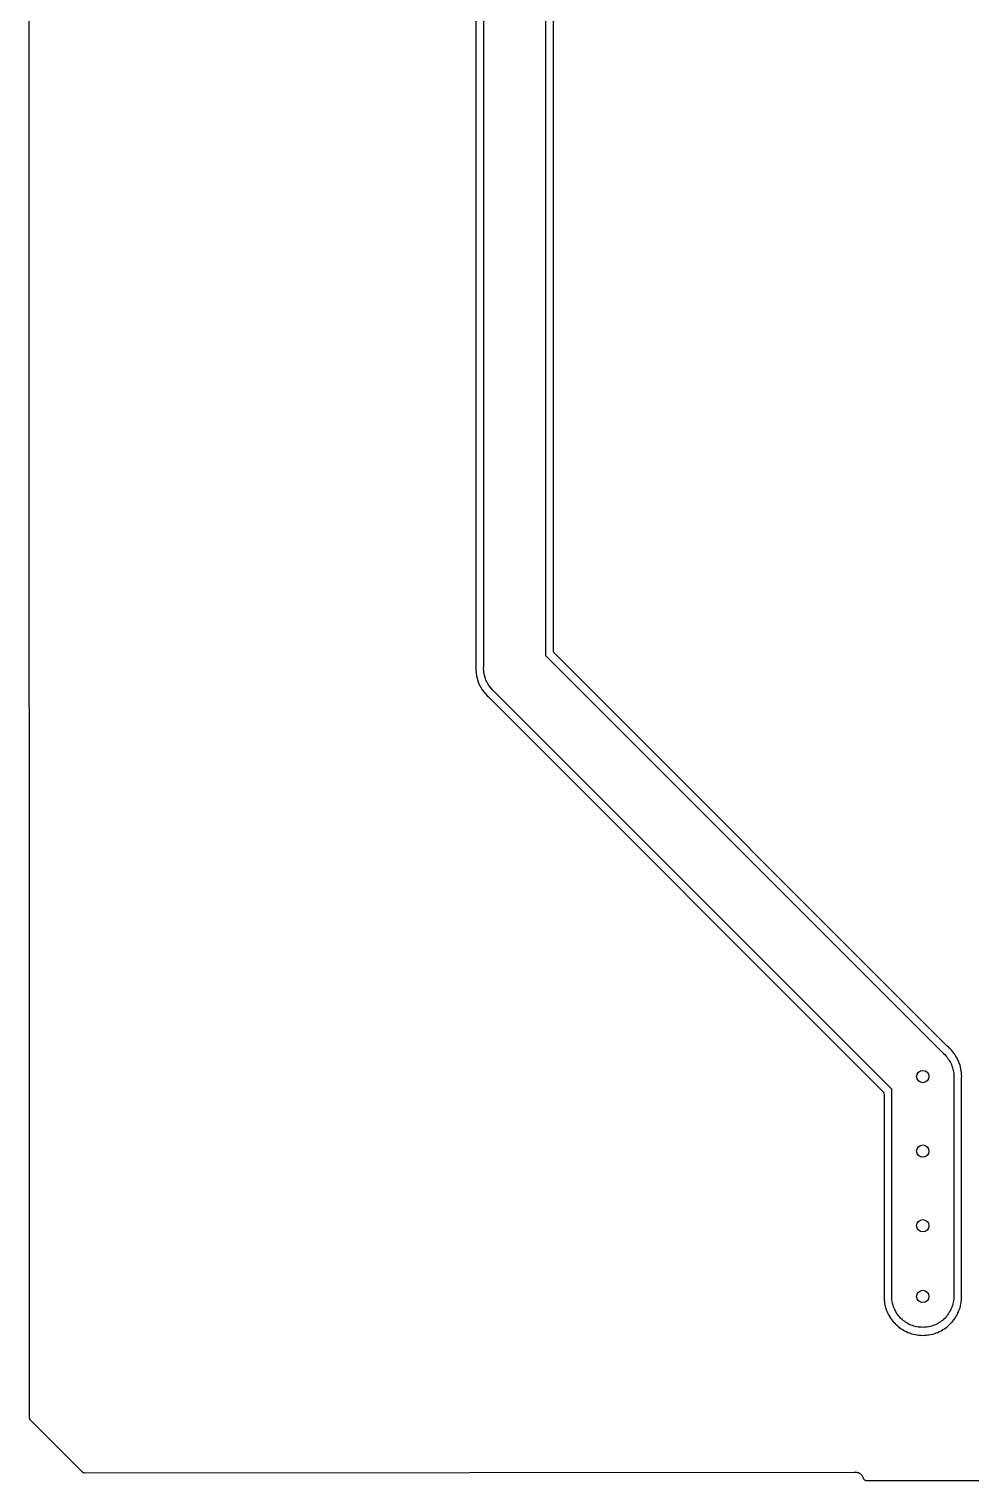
# Model space of a CAD drawing. Extents: x 49 to 143, y -149 to -38.
# Drawn here: x 49.44 to 79.92, y -149.22 to -102.27 of the extents above; entities that cross this region are included whole.
import ezdxf

# ---------------------------------------------------------------- set-up
doc = ezdxf.new("R2010")
doc.units = 0
doc.layers.add('BLACK', color=7, linetype='CONTINUOUS')

msp = doc.modelspace()

# ---------------------------------------------------------------- linework, layer by layer
at = {"layer": 'BLACK', "linetype": 'CONTINUOUS'}
for p, q in [((49.4534, -147.177), (49.4368, -77.851)), ((63.897, -77.9188), (63.897, -122.868)), ((64.151, -122.887), (64.151, -77.9001)), ((66.151, -78.2652), (66.151, -122.522)), ((66.405, -122.364), (66.405, -78.423)), ((66.151, -122.522), (78.9965, -135.367)), ((66.4061, -122.376), (66.405, -122.364)), ((66.4072, -122.387), (66.4061, -122.376)), ((66.4074, -122.388), (66.4072, -122.387)), ((66.4074, -122.389), (66.4074, -122.388)), ((66.4108, -122.4), (66.4074, -122.389)), ((66.4141, -122.411), (66.4108, -122.4)), ((66.4144, -122.412), (66.4141, -122.411)), ((66.4146, -122.412), (66.4144, -122.412)), ((66.4201, -122.423), (66.4146, -122.412)), ((66.4255, -122.433), (66.4201, -122.423)), ((66.4259, -122.434), (66.4255, -122.433)), ((66.4262, -122.434), (66.4259, -122.434)), ((66.4336, -122.443), (66.4262, -122.434)), ((66.441, -122.453), (66.4336, -122.443)), ((66.4419, -122.453), (66.441, -122.453)), ((66.4422, -122.454), (66.4419, -122.453)), ((66.4419, -122.453), (66.4419, -122.453)), ((66.4419, -122.453), (66.4419, -122.453)), ((79.1495, -135.161), (66.4422, -122.454)), ((63.8964, -122.881), (63.8909, -122.936)), ((63.8909, -122.936), (63.8964, -122.991)), ((63.897, -122.87), (63.8964, -122.875)), ((63.8964, -122.875), (63.8964, -122.881)), ((63.8964, -122.991), (63.8964, -122.992)), ((63.8964, -122.992), (63.9151, -123.182)), ((63.897, -122.868), (63.897, -122.87)), ((64.1462, -122.936), (64.151, -122.887)), ((64.1655, -123.132), (64.1462, -122.936)), ((63.9151, -123.182), (63.9868, -123.418)), ((63.9868, -123.418), (64.1033, -123.636)), ((64.2062, -123.266), (64.1655, -123.132)), ((64.2227, -123.321), (64.2062, -123.266)), ((64.3155, -123.494), (64.2227, -123.321)), ((64.4405, -123.647), (64.3155, -123.494)), ((64.1033, -123.636), (64.26, -123.827)), ((64.26, -123.827), (64.303, -123.862)), ((64.303, -123.862), (64.3044, -123.863)), ((64.3044, -123.863), (64.3081, -123.867)), ((64.3081, -123.867), (64.3123, -123.871)), ((64.3123, -123.871), (77.0678, -136.626)), ((64.4786, -123.678), (64.4405, -123.647)), ((77.359, -136.558), (64.4786, -123.678)), ((79.1977, -135.209), (79.1495, -135.161)), ((79.1495, -135.161), (79.1495, -135.161)), ((79.2019, -135.213), (79.1977, -135.209)), ((79.2056, -135.217), (79.2019, -135.213)), ((79.207, -135.218), (79.2056, -135.217)), ((79.25, -135.253), (79.207, -135.218)), ((78.9965, -135.367), (79.0314, -135.402)), ((79.0314, -135.402), (79.0695, -135.433)), ((79.0695, -135.433), (79.1008, -135.472)), ((79.1008, -135.472), (79.1358, -135.507)), ((79.1358, -135.507), (79.1632, -135.548)), ((79.1632, -135.548), (79.1945, -135.586)), ((79.1945, -135.586), (79.2177, -135.629)), ((79.2177, -135.629), (79.2452, -135.67)), ((79.2452, -135.67), (79.2641, -135.716)), ((79.2853, -135.296), (79.25, -135.253)), ((79.2891, -135.3), (79.2853, -135.296)), ((79.2924, -135.304), (79.2891, -135.3)), ((79.2937, -135.305), (79.2924, -135.304)), ((79.3331, -135.345), (79.2937, -135.305)), ((79.364, -135.391), (79.3331, -135.345)), ((79.3674, -135.395), (79.364, -135.391)), ((79.3703, -135.4), (79.3674, -135.395)), ((79.3714, -135.401), (79.3703, -135.4)), ((79.4067, -135.444), (79.3714, -135.401)), ((79.4329, -135.493), (79.4067, -135.444)), ((79.4359, -135.497), (79.4329, -135.493)), ((79.4384, -135.502), (79.4359, -135.497)), ((79.4393, -135.504), (79.4384, -135.502)), ((79.4703, -135.55), (79.4393, -135.504)), ((79.4916, -135.601), (79.4703, -135.55)), ((79.4941, -135.606), (79.4916, -135.601)), ((79.4961, -135.611), (79.4941, -135.606)), ((79.4969, -135.613), (79.4961, -135.611)), ((79.5232, -135.662), (79.4969, -135.613)), ((79.5393, -135.715), (79.5232, -135.662)), ((79.2641, -135.716), (79.2873, -135.759)), ((79.2873, -135.759), (79.3017, -135.807)), ((79.3017, -135.807), (79.3206, -135.852)), ((79.3206, -135.852), (79.3302, -135.901)), ((79.3302, -135.901), (79.3445, -135.948)), ((79.3445, -135.948), (79.3494, -135.997)), ((79.3494, -135.997), (79.359, -136.046)), ((79.359, -136.046), (79.359, -136.095)), ((79.359, -136.095), (79.3638, -136.144)), ((79.3638, -136.144), (79.359, -136.193)), ((79.5413, -135.72), (79.5393, -135.715)), ((79.5428, -135.725), (79.5413, -135.72)), ((79.5435, -135.727), (79.5428, -135.725)), ((79.5648, -135.778), (79.5435, -135.727)), ((79.5757, -135.833), (79.5648, -135.778)), ((79.5772, -135.838), (79.5757, -135.833)), ((79.5782, -135.843), (79.5772, -135.838)), ((79.5787, -135.845), (79.5782, -135.843)), ((79.5949, -135.898), (79.5787, -135.845)), ((79.6003, -135.954), (79.5949, -135.898)), ((79.6013, -135.959), (79.6003, -135.954)), ((79.6018, -135.964), (79.6013, -135.959)), ((79.6021, -135.966), (79.6018, -135.964)), ((79.613, -136.02), (79.6021, -135.966)), ((79.613, -136.076), (79.613, -136.02)), ((79.6135, -136.082), (79.613, -136.076)), ((79.6135, -136.087), (79.6135, -136.082)), ((79.6136, -136.089), (79.6135, -136.087)), ((79.6191, -136.144), (79.6136, -136.089)), ((79.6136, -136.199), (79.6191, -136.144)), ((77.0678, -136.626), (77.0681, -136.627)), ((77.0681, -136.627), (77.0681, -136.627)), ((77.0681, -136.627), (77.0681, -136.627)), ((77.0681, -136.627), (77.069, -136.627)), ((77.069, -136.627), (77.0764, -136.637)), ((77.0764, -136.637), (77.0838, -136.646)), ((77.0838, -136.646), (77.0841, -136.646)), ((77.0841, -136.646), (77.0845, -136.647)), ((77.0845, -136.647), (77.0899, -136.657)), ((77.359, -143.158), (77.359, -136.558)), ((79.359, -136.193), (79.359, -136.242)), ((79.359, -136.242), (79.359, -136.243)), ((79.359, -136.243), (79.359, -138.458)), ((79.613, -136.21), (79.6136, -136.205)), ((79.613, -136.212), (79.613, -136.21)), ((79.613, -136.279), (79.613, -136.212)), ((79.613, -136.28), (79.613, -136.279)), ((79.613, -138.421), (79.613, -136.28)), ((79.613, -136.28), (79.613, -136.28)), ((79.613, -136.28), (79.613, -136.28)), ((79.613, -136.28), (79.613, -136.28)), ((79.6136, -136.205), (79.6136, -136.199)), ((77.0899, -136.657), (77.0954, -136.668)), ((77.0954, -136.668), (77.0956, -136.668)), ((77.0956, -136.668), (77.0959, -136.669)), ((77.0959, -136.669), (77.0992, -136.68)), ((77.0992, -136.68), (77.1026, -136.691)), ((77.1026, -136.691), (77.1026, -136.692)), ((77.1026, -136.692), (77.1028, -136.693)), ((77.1028, -136.693), (77.1039, -136.704)), ((77.1039, -136.704), (77.105, -136.716)), ((77.105, -136.716), (77.105, -143.12)), ((79.359, -138.458), (79.359, -138.459)), ((79.359, -138.459), (79.359, -138.655)), ((79.613, -138.692), (79.613, -138.421)), ((79.613, -138.421), (79.613, -138.421)), ((79.359, -138.655), (79.359, -138.656)), ((79.359, -138.656), (79.359, -143.354)), ((79.613, -138.693), (79.613, -138.692)), ((79.613, -143.38), (79.613, -138.693)), ((79.613, -138.693), (79.613, -138.693)), ((79.613, -138.693), (79.613, -138.693)), ((79.613, -138.693), (79.613, -138.693)), ((77.105, -143.12), (77.105, -143.38)), ((77.359, -143.354), (77.359, -143.158)), ((77.105, -143.38), (77.1159, -143.434)), ((77.1159, -143.434), (77.1162, -143.436)), ((77.1162, -143.436), (77.1166, -143.441)), ((77.1166, -143.441), (77.1177, -143.446)), ((77.1177, -143.446), (77.1231, -143.502)), ((77.1231, -143.502), (77.1393, -143.555)), ((77.1393, -143.555), (77.1398, -143.557)), ((77.1398, -143.557), (77.1408, -143.562)), ((77.1408, -143.562), (77.1423, -143.567)), ((77.1423, -143.567), (77.1532, -143.622)), ((77.1532, -143.622), (77.1745, -143.673)), ((77.1745, -143.673), (77.1752, -143.675)), ((77.1752, -143.675), (77.1766, -143.68)), ((77.1766, -143.68), (77.1787, -143.685)), ((77.1787, -143.685), (77.1948, -143.738)), ((77.3686, -143.403), (77.359, -143.354)), ((77.3735, -143.452), (77.3686, -143.403)), ((77.3878, -143.499), (77.3735, -143.452)), ((77.3974, -143.548), (77.3878, -143.499)), ((77.4163, -143.593), (77.3974, -143.548)), ((77.4307, -143.641), (77.4163, -143.593)), ((77.4539, -143.684), (77.4307, -143.641)), ((77.4728, -143.73), (77.4539, -143.684)), ((79.2641, -143.684), (79.2452, -143.73)), ((79.2873, -143.641), (79.2641, -143.684)), ((79.3017, -143.593), (79.2873, -143.641)), ((79.3206, -143.548), (79.3017, -143.593)), ((79.3302, -143.499), (79.3206, -143.548)), ((79.3445, -143.452), (79.3302, -143.499)), ((79.3494, -143.403), (79.3445, -143.452)), ((79.359, -143.354), (79.3494, -143.403)), ((79.5232, -143.738), (79.5393, -143.685)), ((79.5393, -143.685), (79.5398, -143.683)), ((79.5398, -143.683), (79.5419, -143.678)), ((79.5419, -143.678), (79.5435, -143.673)), ((79.5435, -143.673), (79.5648, -143.622)), ((79.5648, -143.622), (79.5757, -143.567)), ((79.5757, -143.567), (79.576, -143.565)), ((79.576, -143.565), (79.5777, -143.56)), ((79.5777, -143.56), (79.5787, -143.555)), ((79.5787, -143.555), (79.5949, -143.502)), ((79.5949, -143.502), (79.6003, -143.446)), ((79.6003, -143.446), (79.6005, -143.445)), ((79.6005, -143.445), (79.6016, -143.439)), ((79.6016, -143.439), (79.6021, -143.434)), ((79.6021, -143.434), (79.613, -143.38)), ((77.1948, -143.738), (77.2211, -143.787)), ((77.2211, -143.787), (77.2219, -143.789)), ((77.2219, -143.789), (77.2239, -143.794)), ((77.2239, -143.794), (77.2264, -143.799)), ((77.2264, -143.799), (77.2477, -143.85)), ((77.2477, -143.85), (77.2786, -143.896)), ((77.2786, -143.896), (77.2796, -143.898)), ((77.2796, -143.898), (77.2821, -143.903)), ((77.2821, -143.903), (77.2851, -143.907)), ((77.2851, -143.907), (77.3113, -143.956)), ((77.3113, -143.956), (77.3466, -143.999)), ((77.3466, -143.999), (77.3477, -144)), ((77.3477, -144), (77.3506, -144.005)), ((77.3506, -144.005), (77.354, -144.009)), ((77.354, -144.009), (77.385, -144.055)), ((77.385, -144.055), (77.4243, -144.095)), ((77.4243, -144.095), (77.4256, -144.096)), ((77.4256, -144.096), (77.4289, -144.1)), ((77.4289, -144.1), (77.4327, -144.104)), ((77.4327, -144.104), (77.468, -144.147)), ((77.468, -144.147), (77.511, -144.182)), ((77.5002, -143.771), (77.4728, -143.73)), ((77.5235, -143.814), (77.5002, -143.771)), ((77.5548, -143.852), (77.5235, -143.814)), ((77.5822, -143.893), (77.5548, -143.852)), ((77.6172, -143.928), (77.5822, -143.893)), ((77.6485, -143.967), (77.6172, -143.928)), ((77.6866, -143.998), (77.6485, -143.967)), ((77.7215, -144.033), (77.6866, -143.998)), ((77.7626, -144.06), (77.7215, -144.033)), ((77.8007, -144.091), (77.7626, -144.06)), ((77.8443, -144.115), (77.8007, -144.091)), ((77.8853, -144.142), (77.8443, -144.115)), ((77.9309, -144.161), (77.8853, -144.142)), ((77.9745, -144.184), (77.9309, -144.161)), ((78.7871, -144.161), (78.7435, -144.184)), ((78.8327, -144.142), (78.7871, -144.161)), ((78.8737, -144.115), (78.8327, -144.142)), ((78.9173, -144.091), (78.8737, -144.115)), ((78.9554, -144.06), (78.9173, -144.091)), ((78.9965, -144.033), (78.9554, -144.06)), ((79.0314, -143.998), (78.9965, -144.033)), ((79.0695, -143.967), (79.0314, -143.998)), ((79.1008, -143.928), (79.0695, -143.967)), ((79.1358, -143.893), (79.1008, -143.928)), ((79.1632, -143.852), (79.1358, -143.893)), ((79.1945, -143.814), (79.1632, -143.852)), ((79.2178, -143.771), (79.1945, -143.814)), ((79.207, -144.182), (79.25, -144.147)), ((79.2452, -143.73), (79.2178, -143.771)), ((79.25, -144.147), (79.2853, -144.104)), ((79.2853, -144.104), (79.2864, -144.103)), ((79.2864, -144.103), (79.2903, -144.099)), ((79.2903, -144.099), (79.2937, -144.095)), ((79.2937, -144.095), (79.333, -144.055)), ((79.333, -144.055), (79.364, -144.009)), ((79.364, -144.009), (79.365, -144.008)), ((79.365, -144.008), (79.3684, -144.004)), ((79.3684, -144.004), (79.3714, -143.999)), ((79.3714, -143.999), (79.4067, -143.956)), ((79.4067, -143.956), (79.4329, -143.907)), ((79.4329, -143.907), (79.4338, -143.905)), ((79.4338, -143.905), (79.4368, -143.901)), ((79.4368, -143.901), (79.4394, -143.896)), ((79.4394, -143.896), (79.4703, -143.85)), ((79.4703, -143.85), (79.4916, -143.799)), ((79.4916, -143.799), (79.4923, -143.797)), ((79.4923, -143.797), (79.4949, -143.792)), ((79.4949, -143.792), (79.4969, -143.787)), ((79.4969, -143.787), (79.5232, -143.738)), ((77.511, -144.182), (77.5124, -144.183)), ((77.5124, -144.183), (77.5161, -144.187)), ((77.5161, -144.187), (77.5203, -144.191)), ((77.5203, -144.191), (77.5596, -144.23)), ((77.5596, -144.23), (77.6059, -144.261)), ((77.6059, -144.261), (77.6074, -144.262)), ((77.6074, -144.262), (77.6115, -144.265)), ((77.6115, -144.265), (77.6159, -144.268)), ((77.6159, -144.268), (77.6589, -144.304)), ((77.6589, -144.304), (77.708, -144.33)), ((77.708, -144.33), (77.7096, -144.331)), ((77.7096, -144.331), (77.714, -144.334)), ((77.714, -144.334), (77.7187, -144.336)), ((77.7187, -144.336), (77.765, -144.367)), ((77.765, -144.367), (77.8164, -144.389)), ((77.8164, -144.389), (77.8181, -144.389)), ((77.8181, -144.389), (77.8228, -144.392)), ((77.8228, -144.392), (77.8277, -144.394)), ((77.8277, -144.394), (77.8768, -144.42)), ((77.8768, -144.42), (77.9301, -144.436)), ((77.9301, -144.436), (77.9318, -144.437)), ((77.9318, -144.437), (77.9367, -144.439)), ((77.9367, -144.439), (77.9418, -144.441)), ((77.9418, -144.441), (77.9932, -144.462)), ((78.0217, -144.199), (77.9745, -144.184)), ((77.9932, -144.462), (78.0478, -144.473)), ((78.0673, -144.218), (78.0217, -144.199)), ((78.0478, -144.473), (78.0496, -144.473)), ((78.0496, -144.473), (78.0547, -144.475)), ((78.0547, -144.475), (78.0599, -144.476)), ((78.0599, -144.476), (78.1132, -144.492)), ((78.1157, -144.227), (78.0673, -144.218)), ((78.1132, -144.492), (78.1686, -144.497)), ((78.163, -144.242), (78.1157, -144.227)), ((78.2121, -144.246), (78.163, -144.242)), ((78.1686, -144.497), (78.1703, -144.497)), ((78.1703, -144.497), (78.1756, -144.499)), ((78.1756, -144.499), (78.1809, -144.499)), ((78.1809, -144.499), (78.2355, -144.51)), ((78.2605, -144.256), (78.2121, -144.246)), ((78.2355, -144.51), (78.2912, -144.51)), ((78.3099, -144.256), (78.2605, -144.256)), ((78.2912, -144.51), (78.2929, -144.51)), ((78.2929, -144.51), (78.2983, -144.511)), ((78.2983, -144.511), (78.3036, -144.511)), ((78.3036, -144.511), (78.359, -144.516)), ((78.359, -144.261), (78.3099, -144.256)), ((78.4081, -144.256), (78.359, -144.261)), ((78.359, -144.516), (78.4144, -144.511)), ((78.4575, -144.256), (78.4081, -144.256)), ((78.4144, -144.511), (78.4162, -144.51)), ((78.4162, -144.51), (78.4215, -144.511)), ((78.4215, -144.511), (78.4268, -144.51)), ((78.4268, -144.51), (78.4825, -144.51)), ((78.5059, -144.246), (78.4575, -144.256)), ((78.4825, -144.51), (78.5371, -144.499)), ((78.555, -144.242), (78.5059, -144.246)), ((78.5371, -144.499), (78.5388, -144.499)), ((78.5388, -144.499), (78.5442, -144.498)), ((78.5442, -144.498), (78.5494, -144.497)), ((78.5494, -144.497), (78.6048, -144.492)), ((78.6023, -144.227), (78.555, -144.242)), ((78.6507, -144.218), (78.6023, -144.227)), ((78.6048, -144.492), (78.6581, -144.476)), ((78.6963, -144.199), (78.6507, -144.218)), ((78.6581, -144.476), (78.6598, -144.475)), ((78.6598, -144.475), (78.6651, -144.474)), ((78.6651, -144.474), (78.6702, -144.473)), ((78.6702, -144.473), (78.7248, -144.462)), ((78.7435, -144.184), (78.6963, -144.199)), ((78.7248, -144.462), (78.7762, -144.441)), ((78.7762, -144.441), (78.7779, -144.44)), ((78.7779, -144.44), (78.783, -144.438)), ((78.783, -144.438), (78.7879, -144.436)), ((78.7879, -144.436), (78.8412, -144.42)), ((78.8412, -144.42), (78.8903, -144.394)), ((78.8903, -144.394), (78.8919, -144.393)), ((78.8919, -144.393), (78.8968, -144.391)), ((78.8968, -144.391), (78.9016, -144.389)), ((78.9016, -144.389), (78.953, -144.367)), ((78.953, -144.367), (78.9993, -144.336)), ((78.9993, -144.336), (79.0008, -144.335)), ((79.0008, -144.335), (79.0055, -144.333)), ((79.0055, -144.333), (79.01, -144.33)), ((79.01, -144.33), (79.0591, -144.304)), ((79.0591, -144.304), (79.1021, -144.268)), ((79.1021, -144.268), (79.1035, -144.267)), ((79.1035, -144.267), (79.1079, -144.264)), ((79.1079, -144.264), (79.1121, -144.261)), ((79.1121, -144.261), (79.1584, -144.23)), ((79.1584, -144.23), (79.1977, -144.191)), ((79.1977, -144.191), (79.199, -144.189)), ((79.199, -144.189), (79.2032, -144.186)), ((79.2032, -144.186), (79.207, -144.182)), ((49.4545, -147.189), (49.4534, -147.177)), ((49.4555, -147.201), (49.4545, -147.189)), ((49.4557, -147.201), (49.4555, -147.201)), ((49.4558, -147.202), (49.4557, -147.201)), ((49.4592, -147.213), (49.4558, -147.202)), ((49.4624, -147.224), (49.4592, -147.213)), ((49.4628, -147.225), (49.4624, -147.224)), ((49.463, -147.226), (49.4628, -147.225)), ((49.4684, -147.236), (49.463, -147.226)), ((49.4738, -147.246), (49.4684, -147.236)), ((49.4743, -147.247), (49.4738, -147.246)), ((49.4746, -147.247), (49.4743, -147.247)), ((49.482, -147.257), (49.4746, -147.247)), ((49.4893, -147.266), (49.482, -147.257)), ((49.4902, -147.267), (49.4893, -147.266)), ((49.4903, -147.267), (49.4902, -147.267)), ((49.4906, -147.267), (49.4903, -147.267)), ((49.4903, -147.267), (49.4903, -147.267)), ((51.1576, -148.934), (49.4906, -147.267)), ((51.1667, -148.941), (51.1576, -148.934)), ((51.1758, -148.949), (51.1667, -148.941)), ((51.1763, -148.949), (51.1758, -148.949)), ((51.1768, -148.95), (51.1763, -148.949)), ((51.1871, -148.955), (51.1768, -148.95)), ((51.1975, -148.961), (51.1871, -148.955)), ((51.1981, -148.961), (51.1975, -148.961)), ((51.1986, -148.961), (51.1981, -148.961)), ((51.2098, -148.965), (51.1986, -148.961)), ((51.2211, -148.968), (51.2098, -148.965)), ((51.2217, -148.969), (51.2211, -148.968)), ((51.2223, -148.969), (51.2217, -148.969)), ((51.2339, -148.97), (51.2223, -148.969)), ((51.2458, -148.971), (51.2339, -148.97)), ((51.2469, -148.971), (51.2458, -148.971)), ((51.247, -148.971), (51.2469, -148.971)), ((51.2475, -148.971), (51.247, -148.971)), ((51.247, -148.971), (51.247, -148.971)), ((76.1546, -148.946), (51.2475, -148.971)), ((76.1598, -148.945), (76.1546, -148.946)), ((76.1651, -148.946), (76.1598, -148.945)), ((76.1669, -148.945), (76.1651, -148.946)), ((76.1746, -148.945), (76.1669, -148.945)), ((76.2025, -148.947), (76.1746, -148.945)), ((76.2026, -148.947), (76.2025, -148.947)), ((76.2025, -148.947), (76.2025, -148.947)), ((76.2292, -148.95), (76.2026, -148.947)), ((76.256, -148.958), (76.2292, -148.95)), ((76.2561, -148.958), (76.256, -148.958)), ((76.256, -148.958), (76.256, -148.958)), ((76.2818, -148.966), (76.2561, -148.958)), ((76.3065, -148.979), (76.2818, -148.966)), ((76.3067, -148.979), (76.3065, -148.979)), ((76.3065, -148.979), (76.3065, -148.979)), ((76.3302, -148.992), (76.3067, -148.979)), ((76.3516, -149.009), (76.3302, -148.992)), ((76.3517, -149.009), (76.3516, -149.009)), ((76.3516, -149.009), (76.3516, -149.009)), ((76.3727, -149.027), (76.3517, -149.009)), ((76.3904, -149.048), (76.3727, -149.027)), ((76.3905, -149.048), (76.3904, -149.048)), ((76.4076, -149.069), (76.3905, -149.048)), ((76.4209, -149.094), (76.4076, -149.069)), ((76.4336, -149.118), (76.4209, -149.094)), ((76.4209, -149.094), (76.4209, -149.094)), ((76.4209, -149.094), (76.4209, -149.094)), ((76.4388, -149.135), (76.4336, -149.118)), ((76.441, -149.14), (76.4388, -149.135)), ((76.4426, -149.146), (76.441, -149.14)), ((76.4457, -149.152), (76.4426, -149.146)), ((76.4483, -149.158), (76.4457, -149.152)), ((76.4514, -149.163), (76.4483, -149.158)), ((76.4541, -149.168), (76.4514, -149.163)), ((76.4583, -149.173), (76.4541, -149.168)), ((76.462, -149.178), (76.4583, -149.173)), ((76.466, -149.182), (76.462, -149.178)), ((76.4696, -149.187), (76.466, -149.182)), ((76.4748, -149.191), (76.4696, -149.187)), ((76.4795, -149.196), (76.4748, -149.191)), ((76.4842, -149.199), (76.4795, -149.196)), ((76.4886, -149.203), (76.4842, -149.199)), ((76.4945, -149.206), (76.4886, -149.203)), ((76.5001, -149.21), (76.4945, -149.206)), ((76.5053, -149.212), (76.5001, -149.21)), ((76.5103, -149.215), (76.5053, -149.212)), ((76.5167, -149.217), (76.5103, -149.215)), ((76.5229, -149.219), (76.5167, -149.217)), ((76.5285, -149.221), (76.5229, -149.219)), ((76.5339, -149.222), (76.5285, -149.221)), ((76.5406, -149.223), (76.5339, -149.222)), ((76.5472, -149.224), (76.5406, -149.223)), ((76.5529, -149.224), (76.5472, -149.224)), ((76.5586, -149.225), (76.5529, -149.224)), ((76.5603, -149.225), (76.5586, -149.225)), ((115.751, -149.225), (76.5603, -149.225))]:
    msp.add_line(p, q, dxfattribs=at)
at = {"layer": 'BLACK'}
for centre in [(78.359, -136.144), (78.359, -138.557), (78.359, -140.97), (78.359, -143.256)]:
    msp.add_circle(centre, 0.2, dxfattribs=at)

doc.saveas('drawing.dxf')
